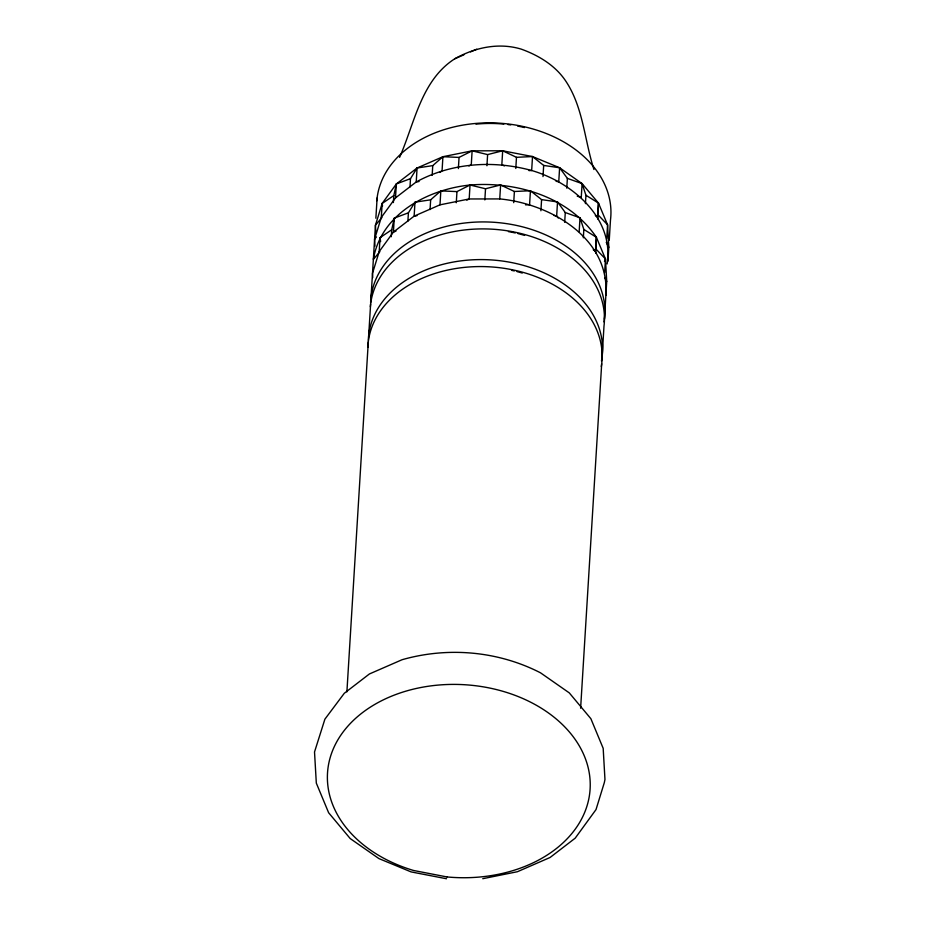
<?xml version="1.0" encoding="UTF-8"?>
<svg xmlns="http://www.w3.org/2000/svg" width="925" height="925" viewBox="0 0 925 925"><rect width="100%" height="100%" fill="white"/><g stroke="black" fill="none" stroke-linecap="round" stroke-linejoin="round"><path stroke-width="1.39" d="M595.758 253.3L596.371 237.262C568.863 196.84 517.006 181.265 470.039 185.012C427.812 189.347 380.984 213.941 373.353 259.382L379.863 251.681M597.851 219.109L598.463 203.084L582.102 183.624L559.613 167.76L532.523 156.556L502.68 150.787L472.12 150.833L442.925 156.707L417.083 168.003L396.351 183.948L382.152 203.454L375.446 225.203L371.052 297.052M346.898 691.877L368.312 341.695M368.74 334.723L370.624 304.024M375.874 218.231L377.111 197.996M372.729 277.558L372.498 273.338L379.204 251.588L380.059 237.644L391.714 229.77L394.258 218.127L408.411 212.819L414.99 202.182L430.657 199.812L440.832 190.885L456.962 191.602L470.039 185.012L485.521 188.769L500.598 184.965L514.393 191.498L530.43 190.735L541.587 199.615L557.521 201.939L565.279 212.553L580.01 217.803L583.848 229.435L583.34 237.806M374.972 246.189L374.59 239.147L381.297 217.41L382.152 203.454L393.807 195.58L396.351 183.948L410.492 178.641L417.083 168.003L432.75 165.621L442.925 156.707L459.054 157.423L472.12 150.833L487.614 154.591L502.68 150.787L516.474 157.319L532.523 156.556L543.68 165.436L559.613 167.76L567.372 178.375L582.102 183.624L585.941 195.256L585.433 203.627M391.287 236.742L391.714 229.77M393.379 202.563L393.807 195.58M394.258 218.127L393.414 232.083L379.204 251.588M381.297 217.41L395.495 197.904L396.351 183.948M407.89 221.191L408.411 212.819M409.983 187.012L410.492 178.641M414.99 202.182L414.134 216.138L393.414 232.083L395.981 231.111M417.083 168.003L416.227 181.959L395.495 197.904M430.067 209.57L430.657 199.812M432.16 175.392L432.75 165.621M416.99 215.698L414.134 216.138L439.988 204.841L440.832 190.885M442.925 156.707L442.069 170.662L440.034 172.443M456.279 202.76L456.962 191.602M458.372 168.581L459.054 157.423M470.039 185.012L469.183 198.968L466.801 200.17M472.12 150.833L471.276 164.789L468.894 165.98M484.839 199.927L485.521 188.769M486.932 165.748L487.614 154.591M605.875 295.433C610.084 237.922 549.924 203.65 499.743 198.921L500.598 184.965M502.68 150.787L501.836 164.731L504.345 165.922M513.71 202.667L514.393 191.498M515.792 168.477L516.474 157.319M530.43 190.735L529.586 204.691L525.573 204.876M532.523 156.556L531.667 170.501C572.078 182.225 614.373 217.988 607.124 263.96M540.905 210.773L541.587 199.615M542.998 176.594L543.68 165.436M558.226 218.011L556.665 215.895L557.521 201.939M559.613 167.76L558.758 181.705L556.11 181.323M564.689 222.312L565.279 212.553M566.782 188.133L567.372 178.375M579.154 231.759L580.01 217.803M582.102 183.624L581.247 197.58L577.235 196.146M583.848 229.435L596.371 237.262L595.515 251.218L593.237 249.796M585.941 195.256L598.463 203.084L597.608 217.028L595.33 215.606M604.626 272.933L605.482 258.977L596.371 237.262M606.719 238.754L607.575 224.798L598.463 203.084M580.623 708.226L601.689 363.791M602.117 356.819L603.99 326.12A117.267 86.037 3.5 0 0 495.962 229.446A117.267 86.037 3.5 0 0 370.335 306.811M604.418 319.148L606.719 281.478L605.482 258.977L596.024 249.114M607.956 261.243L608.812 247.299L607.575 224.798L598.105 214.924M609.24 240.315L610.477 220.092A117.267 86.037 3.5 0 0 502.448 123.407A117.267 86.037 3.5 0 0 376.822 200.771M399.6 157.354C414.62 123.291 421.072 80.325 454.846 58.737C474.93 47.487 498.737 42.319 521.203 49.117C538.223 55.234 554.584 64.981 565.071 80.059C583.247 106.421 584.357 139.814 593.942 169.506M604.476 261.486L605.482 258.977M381.944 217.502L375.446 225.203L375.828 232.233M374.59 239.147L376.452 236.95M470.547 51.881L476.745 49.187M454.846 58.737L463.922 54.795M439.988 204.841L469.183 198.968L499.743 198.921M482.769 878.692L517.41 871.72L550.086 857.475L575.2 838.166L596.012 809.583L604.326 782.608L604.962 779.474L603.181 748.337L590.867 718.69L569.28 692.883L540.535 672.833C498.055 651.003 447.908 646.621 402.074 659.722L369.399 673.967L344.297 693.276L324.906 719.153L314.523 751.967L316.315 783.105L328.629 812.751L350.205 838.559L378.961 858.608L411.093 871.905L446.509 878.75M419.083 181.52L416.227 181.959C451.342 162.742 493.407 160.013 531.667 170.501L528.996 170.628M554.017 215.502L556.665 215.895M606.257 242.304L608.812 247.299M604.8 277.731L606.719 281.478M382.152 203.454L382.522 206.09M380.059 237.644L380.614 241.587M370.613 302.637A117.267 86.037 3.5 0 1 496.378 222.463A117.267 86.037 3.5 0 1 604.013 321.912M367.873 347.291A117.267 86.037 3.5 0 1 493.649 267.105A117.267 86.037 3.5 0 1 601.285 366.566M368.3 340.308A117.267 86.037 3.5 0 1 495.025 260.214A117.267 86.037 3.5 0 1 601.458 360.97M475.97 124.147A106.976 78.498 3.5 0 1 503.847 124.1M507.998 124.551A106.976 78.498 3.5 0 1 510.762 124.921M517.665 126.078A106.976 78.498 3.5 0 1 524.463 127.569M511.606 270.343A106.976 78.498 3.5 0 1 514.323 270.944M517.017 271.603A106.976 78.498 3.5 0 1 522.278 273.06M508.426 231.608A106.976 78.498 3.5 0 1 515.271 232.973M517.977 233.597A106.976 78.498 3.5 0 1 524.591 235.401M446.96 876.935L413.487 870.46A131.535 96.512 3.5 0 1 366.15 709.949A131.535 96.512 3.5 0 1 582.438 751.782A131.535 96.512 3.5 0 1 446.96 876.935"/></g></svg>
